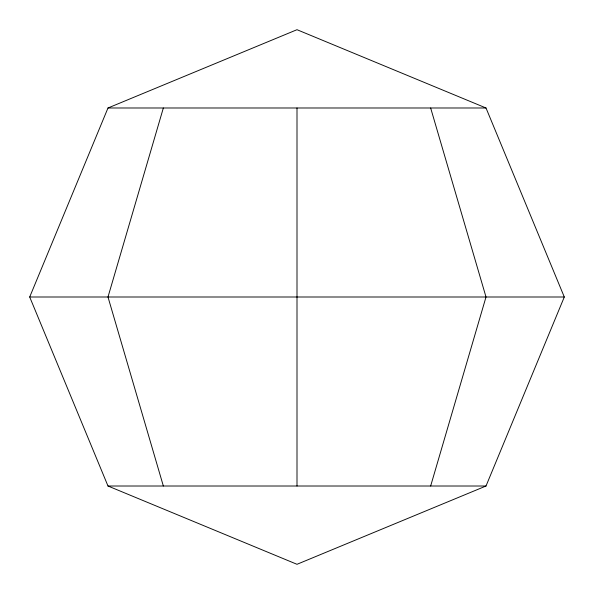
<?xml version="1.0" encoding="UTF-8"?>
<svg xmlns="http://www.w3.org/2000/svg" width="594" height="594" viewBox="0 0 594 594"><rect width="100%" height="100%" fill="white"/><g stroke="black" fill="none" stroke-linecap="round" stroke-linejoin="round"><path stroke-width="0.89" d="M163.35 107.989L107.989 297L163.35 486.011M430.65 486.011L486.011 297L430.65 107.989M29.7 297L107.989 107.989L297 29.7L486.011 107.989L564.3 297L486.011 486.011L297 564.3L107.989 486.011L29.7 297L564.3 297M107.989 107.989L486.011 107.989M107.989 486.011L486.011 486.011M297 107.989L297 486.011"/></g></svg>
